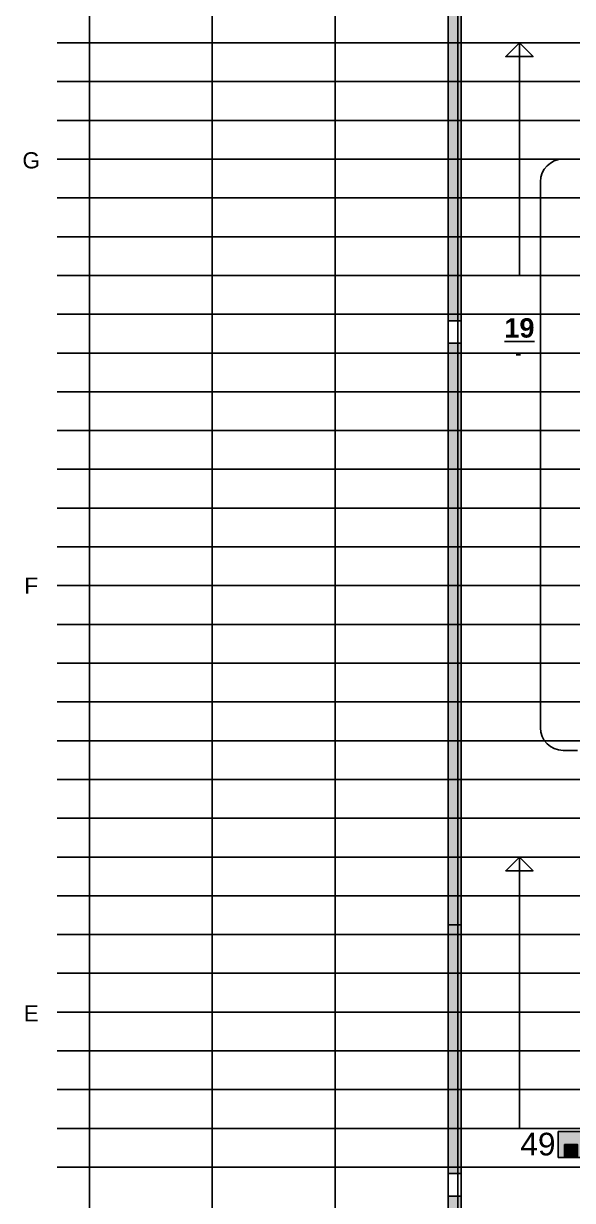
# Model space of a CAD drawing. Header units: millimetres. Extents: x 96064 to 243032, y 44049 to 165007.
# Drawn here: x 96064 to 113041, y 105169 to 141598 of the extents above; entities that cross this region are included whole.
import ezdxf

# ---------------------------------------------------------------- set-up
doc = ezdxf.new("R2010")
doc.units = ezdxf.units.MM
doc.header["$LTSCALE"] = 20
for name, color, linetype in [('-  Eksisterende', 7, 'CONTINUOUS'), ('-  Trapper', 1, 'CONTINUOUS'), ('- Døre og vinduer', 12, 'CONTINUOUS'), ('- EL og VVS', 4, 'CONTINUOUS'), ('-ADK', 140, 'CONTINUOUS'), ('-Dørfølere', 90, 'CONTINUOUS'), ('-Grid', 254, 'CONTINUOUS'), ('-Rum m2', 6, 'CONTINUOUS'), ('-Rumnumre', 6, 'CONTINUOUS'), ('-Skrav. eksist.', 253, 'CONTINUOUS')]:
    doc.layers.add(name, color=color, linetype=linetype)
doc.styles.add('100', font='arial.ttf', dxfattribs={"height": 150})

# ---------------------------------------------------------------- blocks, each defined once
blk = doc.blocks.new('ADK')
at = {"layer": '-ADK'}
h = blk.add_hatch(color=256, dxfattribs=at)
h.dxf.hatch_style = 1
h.paths.add_polyline_path([(-400, -400), (400, -400), (400, 400), (-400, 400)])
blk.add_lwpolyline([(-400, -400), (400, -400), (400, 400), (-400, 400)], close=True, dxfattribs=at)

msp = doc.modelspace()

# ---------------------------------------------------------------- hatches: boundary and pattern name
at = {"layer": '-ADK'}
h = msp.add_hatch(color=256, dxfattribs=at)
h.dxf.hatch_style = 1
h.paths.add_polyline_path([(112800, 106500), (113200, 106500), (113200, 106900), (112800, 106900)])
at = {"layer": '-Skrav. eksist.'}
h = msp.add_hatch(color=256, dxfattribs=at)
h.dxf.hatch_style = 1
h.paths.add_polyline_path([(109600, 156700), (109200, 156700), (109200, 132400), (109600, 132400)])
h = msp.add_hatch(color=256, dxfattribs=at)
h.dxf.hatch_style = 1
h.paths.add_polyline_path([(109600, 131700), (109200, 131700), (109200, 113700), (109600, 113700)])
h = msp.add_hatch(color=256, dxfattribs=at)
h.dxf.hatch_style = 1
h.paths.add_polyline_path([(109600, 113700), (109200, 113700), (109200, 106000), (109600, 106000)])
h = msp.add_hatch(color=256, dxfattribs=at)
h.dxf.hatch_style = 1
h.paths.add_polyline_path([(109600, 105300), (109200, 105300), (109200, 98100), (105400, 98100), (105400, 97700), (109600, 97700)])

# ---------------------------------------------------------------- linework, layer by layer
at = {"layer": '-  Eksisterende'}
msp.add_lwpolyline([(109600, 97700), (109600, 156700), (109200, 156700), (109200, 98100), (105400, 98100)], dxfattribs=at)
for points in [[(109200, 132400), (109600, 132400), (109600, 131700), (109200, 131700)], [(109200, 113700), (109600, 113700), (109600, 131700), (109200, 131700)], [(109200, 106000), (109600, 106000), (109600, 105300), (109200, 105300)]]:
    msp.add_lwpolyline(points, close=True, dxfattribs=at)
at = {"layer": '-  Trapper'}
for p, q in [((109600, 141000), (113200, 141000)), ((109600, 133800), (113200, 133800)), ((109600, 115800), (113200, 115800)), ((109600, 107400), (113200, 107400))]:
    msp.add_line(p, q, dxfattribs=at)
for points in [[(111400, 133800), (111400, 141000), (111824.3, 140575.7), (110975.7, 140575.7), (111400, 141000)], [(111400, 107400), (111400, 115800), (111824.3, 115375.7), (110975.7, 115375.7), (111400, 115800)]]:
    msp.add_lwpolyline(points, dxfattribs=at)
at = {"layer": '- Døre og vinduer'}
for points in [[(109500, 132400), (109600, 132400), (109600, 131700), (109500, 131700)], [(109500, 106000), (109600, 106000), (109600, 105300), (109500, 105300)]]:
    msp.add_lwpolyline(points, close=True, dxfattribs=at)
at = {"layer": '- EL og VVS', "color": 4}
for p, q in [((112750, 137400), (113200, 137400)), ((112050, 136700), (112050, 119800)), ((112750, 119100), (113200, 119100))]:
    msp.add_line(p, q, dxfattribs=at)
for centre, start, end in [((112750, 136700), 90, 180), ((112750, 119800), 180, 270)]:
    msp.add_arc(centre, 700, start, end, dxfattribs=at)
at = {"layer": '-ADK'}
msp.add_lwpolyline([(112800, 106500), (113200, 106500), (113200, 106900), (112800, 106900)], close=True, dxfattribs=at)
at = {"layer": '-Grid', "color": 251}
for p, q in [((98100, 47600), (98100, 163600)), ((101900, 47600), (101900, 163600)), ((105700, 47600), (105700, 163600)), ((109500, 47600), (109500, 163600)), ((97100, 141000), (142300, 141000)), ((97100, 139800), (142300, 139800)), ((97100, 138600), (142300, 138600)), ((97100, 137400), (142300, 137400)), ((97100, 136200), (142300, 136200)), ((97100, 135000), (142300, 135000)), ((97100, 133800), (142300, 133800)), ((97100, 132600), (142300, 132600)), ((97100, 131400), (142300, 131400)), ((97100, 130200), (142300, 130200)), ((97100, 129000), (142300, 129000)), ((97100, 127800), (142300, 127800)), ((97100, 126600), (142300, 126600)), ((97100, 125400), (142300, 125400)), ((97100, 124200), (142300, 124200)), ((97100, 123000), (142300, 123000)), ((97100, 121800), (142300, 121800)), ((97100, 120600), (142300, 120600)), ((97100, 119400), (142300, 119400)), ((97100, 118200), (142300, 118200)), ((97100, 117000), (142300, 117000)), ((97100, 115800), (142300, 115800)), ((97100, 114600), (142300, 114600)), ((97100, 113400), (142300, 113400)), ((97100, 112200), (142300, 112200)), ((97100, 111000), (142300, 111000)), ((97100, 109800), (142300, 109800)), ((97100, 108600), (142300, 108600)), ((97100, 107400), (142300, 107400)), ((97100, 106200), (142300, 106200))]:
    msp.add_line(p, q, dxfattribs=at)

# ---------------------------------------------------------------- block references
at = {"layer": '-Dørfølere'}
msp.add_blockref('ADK', (113000, 106900), dxfattribs=at)

# ---------------------------------------------------------------- texts
at = {"layer": '-ADK', "insert": (110883, 107264), "char_height": 700, "attachment_point": 1, "style": '100'}
msp.add_mtext_dynamic_manual_height_columns('\\pi547.33;49', width=2127, gutter_width=750, heights=[0], dxfattribs=at)
at = {"layer": '-Grid', "color": 3, "char_height": 500, "width": 361.302, "attachment_point": 5, "style": '100'}
for s, insert in [('{\\C7;G}', (96300, 137360.9)), ('{\\C7;F}', (96300, 124200)), ('{\\C7;E}', (96300, 110960.9))]:
    msp.add_mtext(s, dxfattribs=dict(at, insert=insert))
at = {"layer": '-Rum m2', "color": 6, "insert": (110466, 131589), "char_height": 400, "attachment_point": 1, "style": '100'}
msp.add_mtext_dynamic_manual_height_columns('\\pi808.06;-', width=1767, gutter_width=750, heights=[0], dxfattribs=at)
at = {"layer": '-Rumnumre', "color": 6, "insert": (110466, 132477), "char_height": 600, "attachment_point": 1, "style": '100'}
msp.add_mtext_dynamic_manual_height_columns('\\pi469.93;{\\fArial|b1|i0|c0|p34;\\L19}', width=1767, gutter_width=750, heights=[0], dxfattribs=at)

doc.saveas('drawing.dxf')
